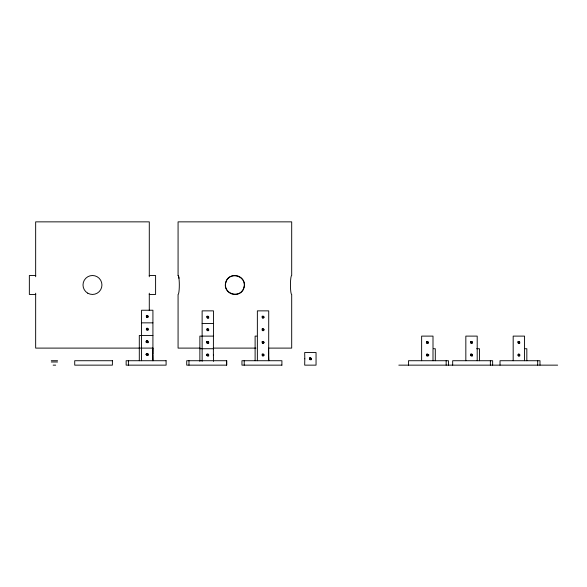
<?xml version="1.0" encoding="UTF-8"?>
<svg xmlns="http://www.w3.org/2000/svg" width="587" height="587" viewBox="0 0 587 587"><rect width="100%" height="100%" fill="white"/><g stroke="black" fill="none" stroke-linecap="round" stroke-linejoin="round"><path stroke-width="0.88" d="M152.855 354.886L152.958 348.106M152.833 354.416L152.869 353.748M213.411 354.805L213.411 355.289M268.699 355.869L268.699 354.225M213.375 354.805L213.492 310.861L202.126 310.861L202.126 361.357M268.663 354.225L268.567 348.737M519.774 355.289C517.653 357.901 517.653 352.193 519.774 354.805M146.574 315.872C146.17 319.57 150.045 314.999 146.295 315.593M146.574 328.493C145.987 332.205 150.155 327.649 146.42 328.346M146.574 341.12C146.17 344.818 150.045 340.247 146.295 340.842M146.574 353.748C145.987 357.461 150.155 352.897 146.42 353.594M207.138 316.503C206.69 320.209 210.638 315.637 206.895 316.254M207.138 329.124C206.69 332.829 210.638 328.258 206.895 328.881M207.138 341.751C206.69 345.457 210.638 340.886 206.895 341.509M207.138 354.379C206.69 358.077 210.638 353.506 206.895 354.13M262.374 316.503C261.971 320.201 265.845 315.63 262.103 316.224M262.374 329.124C261.971 332.829 265.845 328.25 262.103 328.852M262.374 341.751C261.971 345.45 265.845 340.878 262.103 341.473M262.374 354.379C261.971 358.077 265.845 353.506 262.103 354.1M309.694 358.165C309.29 361.863 313.165 357.292 309.415 357.887M426.646 341.751C426.067 345.464 430.234 340.9 426.5 341.605M426.646 354.379C426.067 358.092 430.234 353.528 426.5 354.225M470.847 341.751C470.444 345.45 474.318 340.878 470.569 341.473M470.847 354.379C470.444 358.077 474.318 353.506 470.569 354.1M518.189 341.751C517.609 345.464 521.777 340.9 518.042 341.605M268.692 354.13L268.729 310.861L257.363 310.861L257.363 360.726M35.756 275.508L29.35 275.508L29.35 294.447L35.756 294.447M149.193 275.508L155.599 275.508L155.599 294.447L149.193 294.447M141.562 322.85L152.921 322.85M202.126 323.481L213.492 323.481M140.968 335.478L139.302 335.478L139.302 360.726M141.562 335.478L152.921 335.478M201.539 336.109L199.873 336.109L199.873 361.357M202.126 336.109L213.492 336.109M256.776 336.109L255.11 336.109L255.11 360.726M138.965 348.106L35.66 348.106L35.66 293.214M139.302 348.106L140.968 348.106M141.562 348.106L152.921 348.106M200.138 348.106L178.074 348.106L178.074 294.447A9.59 1.255 -90 0 0 178.954 291.673A9.421 1.233 -90 0 0 178.954 278.282A9.59 1.255 90 0 0 178.074 275.508L178.074 221.857L291.695 221.857L291.695 275.508A9.59 1.255 -90 0 0 290.814 278.282A9.421 1.233 -90 0 0 290.814 291.673A9.59 1.255 -90 0 0 291.695 294.447L291.695 348.106L268.721 348.106M213.785 348.106L255.983 348.106M199.873 348.737L201.539 348.737M202.126 348.737L213.529 348.737M433.632 348.737L435.297 348.737L435.297 360.726M476.651 348.737L479.491 348.737L479.491 360.726M525.174 348.737L526.832 348.737L526.832 360.726M51.267 360.726L57.555 360.726M51.267 361.988L57.555 361.988M53.146 365.143L55.677 365.143M281.921 365.143L241.954 365.143L241.954 360.726L281.921 360.726L281.885 365.143M398.808 365.143L557.65 365.143M519.539 343.087A0.947 0.939 -90 0 0 519.106 341.502A0.947 0.939 -90 0 0 517.961 342.669A0.947 0.939 -90 0 0 519.539 343.087L519.774 343.336M519.539 355.715A0.947 0.939 -90 0 0 519.106 354.13A0.947 0.939 -90 0 0 517.961 355.296A0.947 0.939 -90 0 0 519.539 355.715L519.774 355.964M472.197 355.715A0.947 0.939 -90 0 0 471.765 354.13A0.947 0.939 -90 0 0 470.62 355.296A0.947 0.939 -90 0 0 472.197 355.715L472.469 355.993M427.996 343.087A0.947 0.939 -90 0 0 427.563 341.502A0.947 0.939 -90 0 0 426.419 342.669A0.947 0.939 -90 0 0 427.996 343.087L428.231 343.336M427.996 355.715A0.947 0.939 -90 0 0 427.563 354.13A0.947 0.939 -90 0 0 426.419 355.296A0.947 0.939 -90 0 0 427.996 355.715L428.231 355.964M311.044 359.501A0.947 0.939 -90 0 0 310.611 357.916A0.947 0.939 -90 0 0 309.466 359.083A0.947 0.939 -90 0 0 311.044 359.501L311.308 359.78M268.692 355.964L268.765 360.726L268.619 355.517M208.488 317.838A0.947 0.939 -90 0 0 208.055 316.254A0.947 0.939 -90 0 0 206.91 317.42A0.947 0.939 -90 0 0 208.488 317.838L208.723 318.088M208.488 330.466A0.947 0.939 -90 0 0 208.055 328.874A0.947 0.939 -90 0 0 206.91 330.048A0.947 0.939 -90 0 0 208.488 330.466L208.723 330.708M208.488 343.087A0.947 0.939 -90 0 0 208.055 341.502A0.947 0.939 -90 0 0 206.91 342.669A0.947 0.939 -90 0 0 208.488 343.087L208.723 343.336M213.529 361.357L213.375 355.289M208.488 355.715A0.947 0.939 -90 0 0 208.055 354.13A0.947 0.939 -90 0 0 206.91 355.296A0.947 0.939 -90 0 0 208.488 355.715L208.723 355.964M147.917 329.835A0.947 0.939 -90 0 0 147.491 328.243A0.947 0.939 -90 0 0 146.339 329.417A0.947 0.939 -90 0 0 147.917 329.835L148.188 330.114M147.917 342.456A0.947 0.939 -90 0 0 147.491 340.871A0.947 0.939 -90 0 0 146.339 342.038A0.947 0.939 -90 0 0 147.917 342.456L148.188 342.735M152.833 355.084L152.958 360.726M152.891 355.333L152.921 360.726M147.917 355.084A0.947 0.939 -90 0 0 147.491 353.499A0.947 0.939 -90 0 0 146.339 354.665A0.947 0.939 -90 0 0 147.917 355.084L148.188 355.362M539.989 365.143L539.989 360.726L500.021 360.726L500.021 365.143M537.699 360.726L537.699 365.143M524.543 360.726L524.543 336.109L513.177 336.109L513.177 360.726M492.647 365.143L492.647 360.726L452.68 360.726L452.68 365.143M490.358 360.726L490.358 365.143M477.202 360.726L477.202 336.109L465.836 336.109L465.836 360.726M448.453 365.143L448.453 360.726L408.479 360.726L408.479 365.143M446.157 360.726L446.157 365.143M433.001 360.726L433.001 336.109L421.635 336.109L421.635 360.726M244.207 360.726L244.207 365.143M226.648 360.726L226.648 365.143M188.97 360.726L188.97 365.143M152.921 353.469L152.921 310.23L141.562 310.23L141.562 360.726M149.289 276.741L149.289 221.857L35.66 221.857L35.66 276.741M149.289 293.214L149.289 310.596M128.406 360.726L128.406 365.143M428.789 355.524A0.947 0.939 -90 0 1 428.789 354.57M206.375 341.95A0.947 0.939 -90 0 1 206.375 342.896M206.375 354.57A0.947 0.939 -90 0 1 206.375 355.524M145.906 341.546A0.947 0.939 -90 0 1 145.906 342.038M145.906 354.166A0.947 0.939 -90 0 1 145.906 354.658M178.074 275.508A9.59 1.255 -90 0 1 178.954 278.282M304.807 358.833L304.682 365.143L316.048 365.143L316.048 352.523L304.682 352.523L304.807 358.833M225.738 282.53C222.143 294.16 241.323 299.297 244.031 287.432C247.619 275.802 228.438 270.658 225.738 282.53M112.388 360.726L74.718 360.726L74.718 365.143L112.388 365.143L112.388 360.726M166.114 360.726L126.146 360.726L126.146 365.143L166.114 365.143L166.077 360.726M226.685 360.726L186.717 360.726L186.717 365.143L226.685 365.143L226.685 360.726M472.197 343.087A0.947 0.939 -90 0 0 471.765 341.502A0.947 0.939 -90 0 0 470.62 342.669A0.947 0.939 -90 0 0 472.197 343.087M263.996 355.047A0.947 0.939 -90 0 0 263.049 354.093A0.947 0.939 -90 0 0 262.096 355.047A0.947 0.939 -90 0 0 263.049 355.993A0.947 0.939 -90 0 0 263.996 355.047M263.996 342.419A0.947 0.939 -90 0 0 263.049 341.473A0.947 0.939 -90 0 0 262.096 342.419A0.947 0.939 -90 0 0 263.049 343.373A0.947 0.939 -90 0 0 263.996 342.419M263.996 329.799A0.947 0.939 -90 0 0 263.049 328.845A0.947 0.939 -90 0 0 262.096 329.799A0.947 0.939 -90 0 0 263.049 330.745A0.947 0.939 -90 0 0 263.996 329.799M263.996 317.171A0.947 0.939 -90 0 0 263.049 316.224A0.947 0.939 -90 0 0 262.096 317.171A0.947 0.939 -90 0 0 263.049 318.125A0.947 0.939 -90 0 0 263.996 317.171M147.917 317.207A0.947 0.939 -90 0 0 147.491 315.623A0.947 0.939 -90 0 0 146.339 316.789A0.947 0.939 -90 0 0 147.917 317.207M234.881 294.447A9.59 9.509 -90 0 0 241.58 291.673A9.421 9.341 -90 0 0 241.58 278.282A9.59 9.509 -90 0 0 234.881 275.508A9.59 9.509 -90 0 0 228.189 278.282A9.421 9.341 -90 0 0 228.182 291.673A9.59 9.509 -90 0 0 234.881 294.447M87.742 293.177A9.465 9.465 0 0 0 101.94 284.981A9.465 9.465 0 0 0 87.742 276.778A9.465 9.465 0 0 0 87.742 293.177"/></g></svg>
